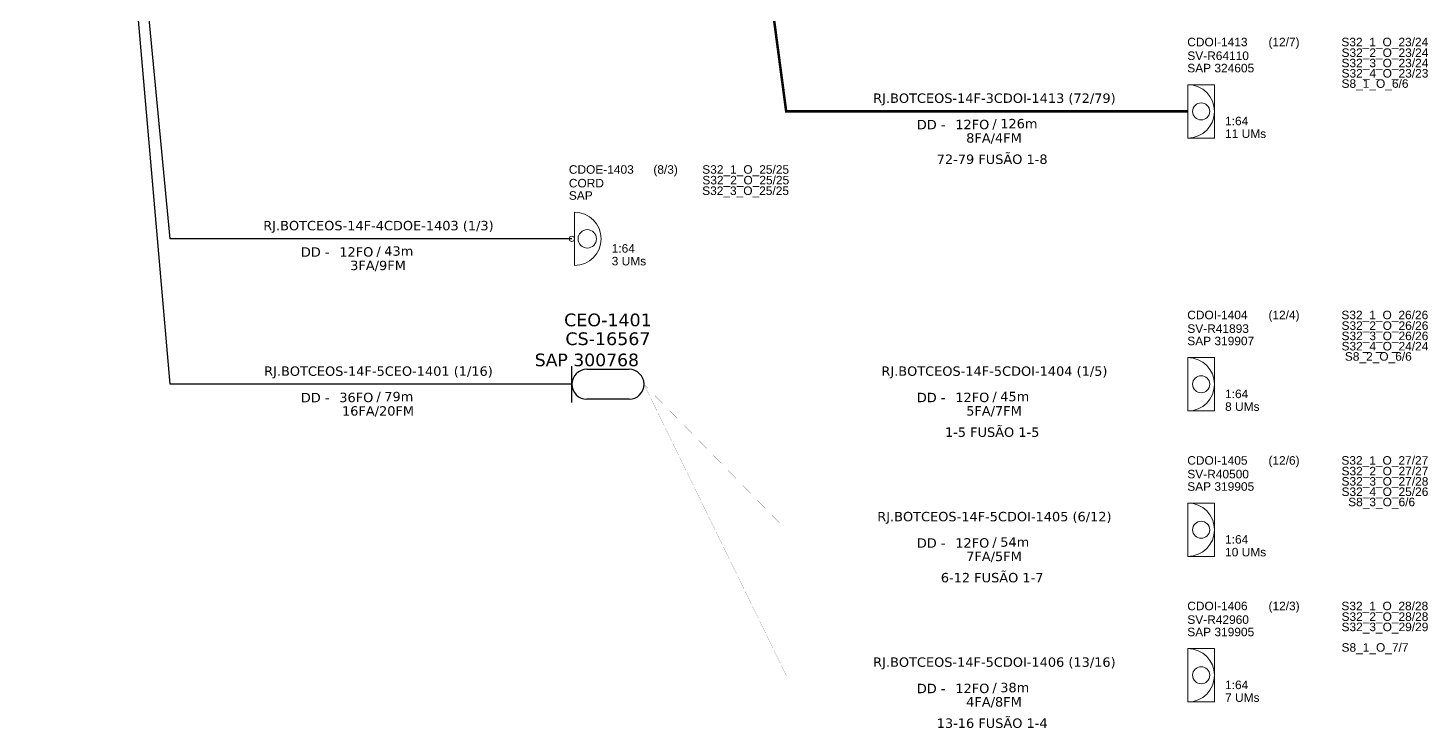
# Model space of a CAD drawing. Header units: millimetres. Extents: x 1227 to 2249, y -141 to 724.
# Drawn here: x 1243.5 to 1466.7, y -140.8 to -29.1 of the extents above; entities that cross this region are included whole.
import ezdxf
from ezdxf.enums import TextEntityAlignment as Align

# ---------------------------------------------------------------- set-up
doc = ezdxf.new("R2010")
doc.units = ezdxf.units.MM
doc.header["$LTSCALE"] = 0.1
doc.header["$MEASUREMENT"] = 0
for name, color, linetype, lineweight in [("20.0-LEGENDA DOS CDO'S", 1, 'Continuous', 0), ('20.1-CDO_INTERIOR', 1, 'Continuous', 0), ('20.2-CDO_POSTE', 1, 'Continuous', 5), ('40.1-ETIQUETAS', 1, 'Continuous', 20)]:
    doc.layers.add(name, color=color, linetype=linetype, lineweight=lineweight)
doc.layers.add('20.4-CEO', color=1, linetype='Continuous')
doc.layers.add('CD a instalar', color=1, linetype='Continuous')
doc.styles.add('ARIAL', font='arial.ttf')
doc.styles.add('siredit', font='verdana.ttf')

# ---------------------------------------------------------------- blocks, each defined once
blk = doc.blocks.new('ETIQUETA_RS5F')
at = {"layer": '40.1-ETIQUETAS', "color": 0, "style": 'siredit'}
blk.add_text('/', height=1.5, dxfattribs=at).set_placement((1.55, -1.95), align=Align.MIDDLE_RIGHT)
for tag, p in [('ETIQUETA_R_PRIMARIA', (1.18, 4.1)), ('ETIQUETA_R_SECUNDARIA', (1.18, 2.1)), ('F_ATIVAS/F_MORTAS', (1.11, -4.24))]:
    blk.add_attdef(tag, text='', height=1.5, dxfattribs=at).set_placement(p, align=Align.MIDDLE_CENTER)
for tag, p in [('TIPO_CABO', (-6.62, -2.12)), ('CAP_CABO', (0.37, -2.09))]:
    blk.add_attdef(tag, text='', height=1.5, dxfattribs=at).set_placement(p, align=Align.MIDDLE_RIGHT)
blk.add_attdef('METROS', text='', height=1.5, dxfattribs=at).set_placement((2.11, -1.95), align=Align.MIDDLE_LEFT)
for tag, p in [('FUSÃO_1', (0.82, -8.39)), ('FUSÃO_2', (0.82, -10.6)), ('FUSÃO_3', (0.82, -12.93)), ('FUSÃO_4', (0.82, -15.14)), ('FUSÃO_5', (0.82, -17.16))]:
    blk.add_attdef(tag, text='', height=1.5, dxfattribs=at).set_placement(p, align=Align.CENTER)
blk = doc.blocks.new('CDO_INTERIOR_TROCA')
at = {"layer": '20.1-CDO_INTERIOR', "color": 0, "lineweight": 18}
blk.add_lwpolyline([(4.25, -4.25), (4.25, 4.25), (0, 4.25), (0, -4.25)], close=True, dxfattribs=at)
blk.add_circle((2.13, 0), 1.36, dxfattribs=at)
blk.add_arc((0, 0), 4.25, 270, 90, dxfattribs=at)
at = {"layer": "20.0-LEGENDA DOS CDO'S", "color": 0, "style": 'ARIAL'}
for tag, p in [('CDO_N', (-0.08, 10.38)), ('SPLITER_1', (24.48, 10.38)), ('SURVEY', (-0.08, 8.2)), ('SPLITER_2', (24.5, 8.68)), ('SAP_ANTIGO', (-0.08, 6.23)), ('/_SAP_NOVO', (12.37, 6.23)), ('SPLITER_3', (24.5, 7.04)), ('SPLITER_4', (24.5, 5.4)), ('SPLITER_5', (24.5, 3.75)), ('1:XX', (5.94, -2.22)), ('UMS', (5.94, -4.24))]:
    blk.add_attdef(tag, p, '', height=1.36, dxfattribs=at)
blk.add_attdef('FIBRAS_UTILIZADAS', text='', height=1.36, dxfattribs=at).set_placement((15.34, 10.38), align=Align.CENTER)
blk = doc.blocks.new('PDO_PST')
at = {"color": 0}
blk.add_line((2.5, 0), (-2.5, 0), dxfattribs=at)
for centre, radius in [((0, 1.19), 0.862), ((0, -0.25), 0.25)]:
    blk.add_circle(centre, radius, dxfattribs=at)
blk.add_arc((0, 0), 2.5, 0, 180, dxfattribs=at)
blk = doc.blocks.new('CDOE_POSTE 2')
at = {"layer": '20.2-CDO_POSTE', "color": 0, "linetype": 'Continuous', "xscale": 1.700328304346724, "yscale": 1.700328304346724, "zscale": 1.700328304346724, "rotation": 269.882008258618}
blk.add_blockref('PDO_PST', (0.43, 0), dxfattribs=at)
at = {"layer": "20.0-LEGENDA DOS CDO'S", "color": 0, "style": 'ARIAL'}
for tag, p in [('CDO_N', (-0.47, 10.38)), ('SPLITER_1', (20.79, 10.38)), ('CORDOALHA', (-0.47, 8.2)), ('SPLITER_2', (20.8, 8.68)), ('SAP', (-0.47, 6.23)), ('1:XX', (6.36, -2.22)), ('UMS', (6.36, -4.24))]:
    blk.add_attdef(tag, p, '', height=1.36, dxfattribs=at)
blk.add_attdef('FIBRAS_UTILIZADAS', text='', height=1.36, dxfattribs=at).set_placement((14.95, 10.38), align=Align.CENTER)
blk = doc.blocks.new('CEO_UN')
at = {"layer": '20.4-CEO', "color": 0}
for p, q in [((-9.11, 2.39), (-2.39, 2.39)), ((-2.39, -2.39), (-9.11, -2.39))]:
    blk.add_line(p, q, dxfattribs=at)
blk.add_lwpolyline([(-11.5, -2.89), (-11.5, 2.89)], dxfattribs=at)
for centre, start, end in [((-9.11, 0), 90, 270), ((-2.39, 0), 270, 90)]:
    blk.add_arc(centre, 2.39, start, end, dxfattribs=at)
at = {"layer": '20.4-CEO', "color": 7, "style": 'siredit'}
for tag, height, p in [('NOME?', 2.03, (-5.75, 10.27)), ('LOCAL?', 2.03, (-5.75, 7.27)), ('TIPO?', 2, (-9.11, 3.89))]:
    blk.add_attdef(tag, text='', height=height, dxfattribs=at).set_placement(p, align=Align.MIDDLE_CENTER)
blk.add_attdef('FIBRAS_RESERVA', text='', height=2.03, dxfattribs=at).set_placement((-5.75, -3.97), align=Align.TOP_CENTER)

msp = doc.modelspace()

# ---------------------------------------------------------------- linework, layer by layer
at = {"layer": 'CD a instalar', "color": 0, "linetype": 'ByBlock'}
for points in [[(1330.22, -62.72), (1266.21, -62.72), (1243.54, 175.25)], [(1330.23, -85.93), (1266.21, -85.93), (1266.21, -85.93), (1243.54, 175.25)]]:
    msp.add_lwpolyline(points, dxfattribs=at)
at = {"layer": 'CD a instalar', "color": 8, "linetype": 'ByBlock', "const_width": 0.4}
msp.add_lwpolyline([(1428.41, -42.39), (1364.39, -42.39), (1341.72, 128.81)], dxfattribs=at)
at = {"layer": 'CD a instalar', "color": 0, "linetype": 'ByBlock', "const_width": 0.02}
for points in [[(1428.41, -109.14), (1364.39, -109.14), (1341.72, -85.93)], [(1428.41, -132.36), (1364.39, -132.36), (1364.39, -132.36), (1341.72, -85.93)], [(1341.72, -85.93), (1428.41, -85.93)]]:
    msp.add_lwpolyline(points, dxfattribs=at)

# ---------------------------------------------------------------- block references
at = {"color": 8}
ref = msp.add_blockref('CDO_INTERIOR_TROCA', (1428.41, -42.39), dxfattribs=at)
ref.add_attrib('CDO_N', 'CDOI-1413', (1428.32, -32), dxfattribs={"layer": "20.0-LEGENDA DOS CDO'S", "color": 0, "height": 1.36, "style": 'ARIAL'})
ref.add_attrib('FIBRAS_UTILIZADAS', '(12/7)', dxfattribs={"layer": "20.0-LEGENDA DOS CDO'S", "color": 0, "height": 1.36, "style": 'ARIAL'}).set_placement((1443.74, -32), align=Align.CENTER)
ref.add_attrib('SURVEY', 'SV-R64110', (1428.33, -34.19), dxfattribs={"layer": "20.0-LEGENDA DOS CDO'S", "color": 0, "height": 1.36, "style": 'ARIAL'})
ref.add_attrib('SAP_ANTIGO', 'SAP 324605', (1428.32, -36.16), dxfattribs={"layer": "20.0-LEGENDA DOS CDO'S", "color": 0, "height": 1.36, "style": 'ARIAL'})
ref.add_attrib('1:XX', '1:64', (1434.35, -44.6), dxfattribs={"layer": "20.0-LEGENDA DOS CDO'S", "color": 0, "height": 1.36, "style": 'ARIAL'})
ref.add_attrib('UMS', '11 UMs', (1434.35, -46.63), dxfattribs={"layer": "20.0-LEGENDA DOS CDO'S", "color": 0, "height": 1.36, "style": 'ARIAL'})
ref.add_attrib('SPLITER_1', 'S32_1_O_23/24', (1452.89, -32), dxfattribs={"layer": "20.0-LEGENDA DOS CDO'S", "color": 0, "height": 1.3603, "style": 'ARIAL'})
ref.add_attrib('SPLITER_2', 'S32_2_O_23/24', (1452.91, -33.7), dxfattribs={"layer": "20.0-LEGENDA DOS CDO'S", "color": 0, "height": 1.3603, "style": 'ARIAL'})
ref.add_attrib('SPLITER_3', 'S32_3_O_23/24', (1452.91, -35.35), dxfattribs={"layer": "20.0-LEGENDA DOS CDO'S", "color": 0, "height": 1.3603, "style": 'ARIAL'})
ref.add_attrib('SPLITER_4', 'S32_4_O_23/23', (1452.91, -36.99), dxfattribs={"layer": "20.0-LEGENDA DOS CDO'S", "color": 0, "height": 1.3603, "style": 'ARIAL'})
ref.add_attrib('SPLITER_5', 'S8_1_O_6/6   ', (1452.91, -38.63), dxfattribs={"layer": "20.0-LEGENDA DOS CDO'S", "color": 0, "height": 1.3603, "style": 'ARIAL'})
at = {"color": 0}
ref = msp.add_blockref('CDO_INTERIOR_TROCA', (1428.41, -85.93), dxfattribs=at)
ref.add_attrib('CDO_N', 'CDOI-1404', (1428.32, -75.55), dxfattribs={"layer": "20.0-LEGENDA DOS CDO'S", "color": 0, "height": 1.36, "style": 'ARIAL'})
ref.add_attrib('FIBRAS_UTILIZADAS', '(12/4)', dxfattribs={"layer": "20.0-LEGENDA DOS CDO'S", "color": 0, "height": 1.36, "style": 'ARIAL'}).set_placement((1443.74, -75.55), align=Align.CENTER)
ref.add_attrib('SURVEY', 'SV-R41893', (1428.33, -77.73), dxfattribs={"layer": "20.0-LEGENDA DOS CDO'S", "color": 0, "height": 1.36, "style": 'ARIAL'})
ref.add_attrib('SAP_ANTIGO', 'SAP 319907', (1428.32, -79.7), dxfattribs={"layer": "20.0-LEGENDA DOS CDO'S", "color": 0, "height": 1.36, "style": 'ARIAL'})
ref.add_attrib('1:XX', '1:64', (1434.35, -88.14), dxfattribs={"layer": "20.0-LEGENDA DOS CDO'S", "color": 0, "height": 1.36, "style": 'ARIAL'})
ref.add_attrib('UMS', '8 UMs', (1434.35, -90.17), dxfattribs={"layer": "20.0-LEGENDA DOS CDO'S", "color": 0, "height": 1.36, "style": 'ARIAL'})
ref.add_attrib('SPLITER_1', 'S32_1_O_26/26', (1452.89, -75.55), dxfattribs={"layer": "20.0-LEGENDA DOS CDO'S", "color": 0, "height": 1.3603, "style": 'ARIAL'})
ref.add_attrib('SPLITER_2', 'S32_2_O_26/26', (1452.91, -77.25), dxfattribs={"layer": "20.0-LEGENDA DOS CDO'S", "color": 0, "height": 1.3603, "style": 'ARIAL'})
ref.add_attrib('SPLITER_3', 'S32_3_O_26/26', (1452.91, -78.89), dxfattribs={"layer": "20.0-LEGENDA DOS CDO'S", "color": 0, "height": 1.3603, "style": 'ARIAL'})
ref.add_attrib('SPLITER_4', 'S32_4_O_24/24', (1452.91, -80.53), dxfattribs={"layer": "20.0-LEGENDA DOS CDO'S", "color": 0, "height": 1.3603, "style": 'ARIAL'})
ref.add_attrib('SPLITER_5', ' S8_2_O_6/6  ', (1452.91, -82.17), dxfattribs={"layer": "20.0-LEGENDA DOS CDO'S", "color": 0, "height": 1.3603, "style": 'ARIAL'})
ref = msp.add_blockref('CDO_INTERIOR_TROCA', (1428.41, -109.14), dxfattribs=at)
ref.add_attrib('CDO_N', 'CDOI-1405', (1428.32, -98.76), dxfattribs={"layer": "20.0-LEGENDA DOS CDO'S", "color": 0, "height": 1.36, "style": 'ARIAL'})
ref.add_attrib('FIBRAS_UTILIZADAS', '(12/6)', dxfattribs={"layer": "20.0-LEGENDA DOS CDO'S", "color": 0, "height": 1.36, "style": 'ARIAL'}).set_placement((1443.74, -98.76), align=Align.CENTER)
ref.add_attrib('SURVEY', 'SV-R40500', (1428.33, -100.94), dxfattribs={"layer": "20.0-LEGENDA DOS CDO'S", "color": 0, "height": 1.36, "style": 'ARIAL'})
ref.add_attrib('SAP_ANTIGO', 'SAP 319905', (1428.32, -102.92), dxfattribs={"layer": "20.0-LEGENDA DOS CDO'S", "color": 0, "height": 1.36, "style": 'ARIAL'})
ref.add_attrib('1:XX', '1:64', (1434.35, -111.36), dxfattribs={"layer": "20.0-LEGENDA DOS CDO'S", "color": 0, "height": 1.36, "style": 'ARIAL'})
ref.add_attrib('UMS', '10 UMs', (1434.35, -113.39), dxfattribs={"layer": "20.0-LEGENDA DOS CDO'S", "color": 0, "height": 1.36, "style": 'ARIAL'})
ref.add_attrib('SPLITER_1', 'S32_1_O_27/27', (1452.89, -98.76), dxfattribs={"layer": "20.0-LEGENDA DOS CDO'S", "color": 0, "height": 1.3603, "style": 'ARIAL'})
ref.add_attrib('SPLITER_2', 'S32_2_O_27/27', (1452.91, -100.46), dxfattribs={"layer": "20.0-LEGENDA DOS CDO'S", "color": 0, "height": 1.3603, "style": 'ARIAL'})
ref.add_attrib('SPLITER_3', 'S32_3_O_27/28', (1452.91, -102.1), dxfattribs={"layer": "20.0-LEGENDA DOS CDO'S", "color": 0, "height": 1.3603, "style": 'ARIAL'})
ref.add_attrib('SPLITER_4', 'S32_4_O_25/26', (1452.91, -103.75), dxfattribs={"layer": "20.0-LEGENDA DOS CDO'S", "color": 0, "height": 1.3603, "style": 'ARIAL'})
ref.add_attrib('SPLITER_5', '  S8_3_O_6/6 ', (1452.91, -105.39), dxfattribs={"layer": "20.0-LEGENDA DOS CDO'S", "color": 0, "height": 1.3603, "style": 'ARIAL'})
ref = msp.add_blockref('CDO_INTERIOR_TROCA', (1428.41, -132.36), dxfattribs=at)
ref.add_attrib('CDO_N', 'CDOI-1406', (1428.32, -121.98), dxfattribs={"layer": "20.0-LEGENDA DOS CDO'S", "color": 0, "height": 1.36, "style": 'ARIAL'})
ref.add_attrib('FIBRAS_UTILIZADAS', '(12/3)', dxfattribs={"layer": "20.0-LEGENDA DOS CDO'S", "color": 0, "height": 1.36, "style": 'ARIAL'}).set_placement((1443.75, -121.98), align=Align.CENTER)
ref.add_attrib('SURVEY', 'SV-R42960', (1428.33, -124.16), dxfattribs={"layer": "20.0-LEGENDA DOS CDO'S", "color": 0, "height": 1.36, "style": 'ARIAL'})
ref.add_attrib('SAP_ANTIGO', 'SAP 319905', (1428.32, -126.13), dxfattribs={"layer": "20.0-LEGENDA DOS CDO'S", "color": 0, "height": 1.36, "style": 'ARIAL'})
ref.add_attrib('1:XX', '1:64', (1434.35, -134.57), dxfattribs={"layer": "20.0-LEGENDA DOS CDO'S", "color": 0, "height": 1.36, "style": 'ARIAL'})
ref.add_attrib('UMS', '7 UMs', (1434.35, -136.6), dxfattribs={"layer": "20.0-LEGENDA DOS CDO'S", "color": 0, "height": 1.36, "style": 'ARIAL'})
ref.add_attrib('SPLITER_1', 'S32_1_O_28/28', (1452.89, -121.98), dxfattribs={"layer": "20.0-LEGENDA DOS CDO'S", "color": 0, "height": 1.3603, "style": 'ARIAL'})
ref.add_attrib('SPLITER_2', 'S32_2_O_28/28', (1452.91, -123.68), dxfattribs={"layer": "20.0-LEGENDA DOS CDO'S", "color": 0, "height": 1.3603, "style": 'ARIAL'})
ref.add_attrib('SPLITER_3', 'S32_3_O_29/29', (1452.91, -125.32), dxfattribs={"layer": "20.0-LEGENDA DOS CDO'S", "color": 0, "height": 1.3603, "style": 'ARIAL'})
ref.add_attrib('SPLITER_5', 'S8_1_O_7/7   ', (1452.91, -128.6), dxfattribs={"layer": "20.0-LEGENDA DOS CDO'S", "color": 0, "height": 1.3603, "style": 'ARIAL'})
at = {"layer": '20.2-CDO_POSTE', "color": 0}
ref = msp.add_blockref('CDOE_POSTE 2', (1330.22, -62.72), dxfattribs=at)
ref.add_attrib('CDO_N', 'CDOE-1403', (1329.75, -52.34), dxfattribs={"layer": "20.0-LEGENDA DOS CDO'S", "color": 0, "height": 1.36, "style": 'ARIAL'})
ref.add_attrib('FIBRAS_UTILIZADAS', '(8/3)', dxfattribs={"layer": "20.0-LEGENDA DOS CDO'S", "color": 0, "height": 1.36, "style": 'ARIAL'}).set_placement((1345.17, -52.34), align=Align.CENTER)
ref.add_attrib('CORDOALHA', 'CORD', (1329.75, -54.52), dxfattribs={"layer": "20.0-LEGENDA DOS CDO'S", "color": 0, "height": 1.36, "style": 'ARIAL'})
ref.add_attrib('SAP', 'SAP', (1329.75, -56.49), dxfattribs={"layer": "20.0-LEGENDA DOS CDO'S", "color": 0, "height": 1.36, "style": 'ARIAL'})
ref.add_attrib('1:XX', '1:64', (1336.58, -64.93), dxfattribs={"layer": "20.0-LEGENDA DOS CDO'S", "color": 0, "height": 1.36, "style": 'ARIAL'})
ref.add_attrib('UMS', '3 UMs', (1336.58, -66.96), dxfattribs={"layer": "20.0-LEGENDA DOS CDO'S", "color": 0, "height": 1.36, "style": 'ARIAL'})
ref.add_attrib('SPLITER_1', 'S32_1_O_25/25', (1351.01, -52.34), dxfattribs={"layer": "20.0-LEGENDA DOS CDO'S", "color": 0, "height": 1.3603, "style": 'ARIAL'})
ref.add_attrib('SPLITER_2', 'S32_2_O_25/25', (1351.03, -54.04), dxfattribs={"layer": "20.0-LEGENDA DOS CDO'S", "color": 0, "height": 1.3603, "style": 'ARIAL'})
ref.add_attrib('SPLITER_3', 'S32_3_O_25/25', (1351, -55.73), dxfattribs={"layer": "20.0-LEGENDA DOS CDO'S", "color": 0, "height": 1.3603, "style": 'ARIAL'})
at = {"layer": '20.4-CEO', "color": 0}
ref = msp.add_blockref('CEO_UN', (1341.73, -85.93), dxfattribs=at)
ref.add_attrib('NOME?', 'CEO-1401', dxfattribs={"color": 7, "height": 2.028, "style": 'siredit'}).set_placement((1335.98, -75.66), align=Align.MIDDLE_CENTER)
ref.add_attrib('LOCAL?', 'CS-16567', dxfattribs={"color": 7, "height": 2.028, "style": 'siredit'}).set_placement((1335.98, -78.66), align=Align.MIDDLE_CENTER)
ref.add_attrib('TIPO?', 'SAP 300768', dxfattribs={"color": 7, "height": 2, "style": 'siredit'}).set_placement((1332.62, -82.04), align=Align.MIDDLE_CENTER)
at = {"layer": '40.1-ETIQUETAS', "color": 8}
ref = msp.add_blockref('ETIQUETA_RS5F', (1396.4, -42.39), dxfattribs=at)
ref.add_attrib('ETIQUETA_R_SECUNDARIA', 'RJ.BOTCEOS-14F-3CDOI-1413 (72/79)', dxfattribs={"color": 0, "height": 1.5, "style": 'siredit'}).set_placement((1397.58, -40.28), align=Align.MIDDLE_CENTER)
ref.add_attrib('TIPO_CABO', 'DD -', dxfattribs={"color": 0, "height": 1.5, "style": 'siredit'}).set_placement((1389.78, -44.5), align=Align.MIDDLE_RIGHT)
ref.add_attrib('CAP_CABO', '12FO', dxfattribs={"color": 0, "height": 1.5, "style": 'siredit'}).set_placement((1396.76, -44.48), align=Align.MIDDLE_RIGHT)
ref.add_attrib('METROS', '126m', dxfattribs={"color": 0, "height": 1.5, "style": 'siredit'}).set_placement((1398.51, -44.34), align=Align.MIDDLE_LEFT)
ref.add_attrib('F_ATIVAS/F_MORTAS', '8FA/4FM', dxfattribs={"color": 0, "height": 1.5, "style": 'siredit'}).set_placement((1397.51, -46.63), align=Align.MIDDLE_CENTER)
ref.add_attrib('FUSÃO_1', '72-79 FUSÃO 1-8', dxfattribs={"color": 0, "height": 1.5, "style": 'siredit'}).set_placement((1397.22, -50.77), align=Align.CENTER)
at = {"layer": '40.1-ETIQUETAS', "color": 0}
ref = msp.add_blockref('ETIQUETA_RS5F', (1298.22, -62.72), dxfattribs=at)
ref.add_attrib('ETIQUETA_R_SECUNDARIA', 'RJ.BOTCEOS-14F-4CDOE-1403 (1/3)', dxfattribs={"color": 0, "height": 1.5, "style": 'siredit'}).set_placement((1299.4, -60.61), align=Align.MIDDLE_CENTER)
ref.add_attrib('TIPO_CABO', 'DD -', dxfattribs={"color": 0, "height": 1.5, "style": 'siredit'}).set_placement((1291.6, -64.83), align=Align.MIDDLE_RIGHT)
ref.add_attrib('CAP_CABO', '12FO', dxfattribs={"color": 0, "height": 1.5, "style": 'siredit'}).set_placement((1298.58, -64.81), align=Align.MIDDLE_RIGHT)
ref.add_attrib('METROS', '43m', dxfattribs={"color": 0, "height": 1.5, "style": 'siredit'}).set_placement((1300.33, -64.67), align=Align.MIDDLE_LEFT)
ref.add_attrib('F_ATIVAS/F_MORTAS', '3FA/9FM', dxfattribs={"color": 0, "height": 1.5, "style": 'siredit'}).set_placement((1299.33, -66.96), align=Align.MIDDLE_CENTER)
ref = msp.add_blockref('ETIQUETA_RS5F', (1298.22, -85.93), dxfattribs=at)
ref.add_attrib('ETIQUETA_R_SECUNDARIA', 'RJ.BOTCEOS-14F-5CEO-1401 (1/16)', dxfattribs={"color": 0, "height": 1.5, "style": 'siredit'}).set_placement((1299.4, -83.83), align=Align.MIDDLE_CENTER)
ref.add_attrib('TIPO_CABO', 'DD -', dxfattribs={"color": 0, "height": 1.5, "style": 'siredit'}).set_placement((1291.6, -88.05), align=Align.MIDDLE_RIGHT)
ref.add_attrib('CAP_CABO', '36FO', dxfattribs={"color": 0, "height": 1.5, "style": 'siredit'}).set_placement((1298.58, -88.03), align=Align.MIDDLE_RIGHT)
ref.add_attrib('METROS', '79m', dxfattribs={"color": 0, "height": 1.5, "style": 'siredit'}).set_placement((1300.33, -87.89), align=Align.MIDDLE_LEFT)
ref.add_attrib('F_ATIVAS/F_MORTAS', '16FA/20FM', dxfattribs={"color": 0, "height": 1.5, "style": 'siredit'}).set_placement((1299.33, -90.18), align=Align.MIDDLE_CENTER)
ref = msp.add_blockref('ETIQUETA_RS5F', (1396.4, -85.93), dxfattribs=at)
ref.add_attrib('ETIQUETA_R_SECUNDARIA', 'RJ.BOTCEOS-14F-5CDOI-1404 (1/5)', dxfattribs={"color": 0, "height": 1.5, "style": 'siredit'}).set_placement((1397.58, -83.83), align=Align.MIDDLE_CENTER)
ref.add_attrib('TIPO_CABO', 'DD -', dxfattribs={"color": 0, "height": 1.5, "style": 'siredit'}).set_placement((1389.78, -88.04), align=Align.MIDDLE_RIGHT)
ref.add_attrib('CAP_CABO', '12FO', dxfattribs={"color": 0, "height": 1.5, "style": 'siredit'}).set_placement((1396.76, -88.02), align=Align.MIDDLE_RIGHT)
ref.add_attrib('METROS', '45m', dxfattribs={"color": 0, "height": 1.5, "style": 'siredit'}).set_placement((1398.51, -87.88), align=Align.MIDDLE_LEFT)
ref.add_attrib('F_ATIVAS/F_MORTAS', '5FA/7FM', dxfattribs={"color": 0, "height": 1.5, "style": 'siredit'}).set_placement((1397.51, -90.17), align=Align.MIDDLE_CENTER)
ref.add_attrib('FUSÃO_1', '1-5 FUSÃO 1-5', dxfattribs={"color": 0, "height": 1.5, "style": 'siredit'}).set_placement((1397.22, -94.32), align=Align.CENTER)
ref = msp.add_blockref('ETIQUETA_RS5F', (1396.4, -109.14), dxfattribs=at)
ref.add_attrib('ETIQUETA_R_SECUNDARIA', 'RJ.BOTCEOS-14F-5CDOI-1405 (6/12)', dxfattribs={"color": 0, "height": 1.5, "style": 'siredit'}).set_placement((1397.58, -107.04), align=Align.MIDDLE_CENTER)
ref.add_attrib('TIPO_CABO', 'DD -', dxfattribs={"color": 0, "height": 1.5, "style": 'siredit'}).set_placement((1389.78, -111.26), align=Align.MIDDLE_RIGHT)
ref.add_attrib('CAP_CABO', '12FO', dxfattribs={"color": 0, "height": 1.5, "style": 'siredit'}).set_placement((1396.76, -111.24), align=Align.MIDDLE_RIGHT)
ref.add_attrib('METROS', '54m', dxfattribs={"color": 0, "height": 1.5, "style": 'siredit'}).set_placement((1398.51, -111.1), align=Align.MIDDLE_LEFT)
ref.add_attrib('F_ATIVAS/F_MORTAS', '7FA/5FM', dxfattribs={"color": 0, "height": 1.5, "style": 'siredit'}).set_placement((1397.51, -113.39), align=Align.MIDDLE_CENTER)
ref.add_attrib('FUSÃO_1', '6-12 FUSÃO 1-7', dxfattribs={"color": 0, "height": 1.5, "style": 'siredit'}).set_placement((1397.22, -117.53), align=Align.CENTER)
ref = msp.add_blockref('ETIQUETA_RS5F', (1396.4, -132.36), dxfattribs=at)
ref.add_attrib('ETIQUETA_R_SECUNDARIA', 'RJ.BOTCEOS-14F-5CDOI-1406 (13/16)', dxfattribs={"color": 0, "height": 1.5, "style": 'siredit'}).set_placement((1397.58, -130.26), align=Align.MIDDLE_CENTER)
ref.add_attrib('TIPO_CABO', 'DD -', dxfattribs={"color": 0, "height": 1.5, "style": 'siredit'}).set_placement((1389.78, -134.47), align=Align.MIDDLE_RIGHT)
ref.add_attrib('CAP_CABO', '12FO', dxfattribs={"color": 0, "height": 1.5, "style": 'siredit'}).set_placement((1396.77, -134.45), align=Align.MIDDLE_RIGHT)
ref.add_attrib('METROS', '38m', dxfattribs={"color": 0, "height": 1.5, "style": 'siredit'}).set_placement((1398.51, -134.31), align=Align.MIDDLE_LEFT)
ref.add_attrib('F_ATIVAS/F_MORTAS', '4FA/8FM', dxfattribs={"color": 0, "height": 1.5, "style": 'siredit'}).set_placement((1397.51, -136.6), align=Align.MIDDLE_CENTER)
ref.add_attrib('FUSÃO_1', '13-16 FUSÃO 1-4', dxfattribs={"color": 0, "height": 1.5, "style": 'siredit'}).set_placement((1397.22, -140.75), align=Align.CENTER)

doc.saveas('drawing.dxf')
